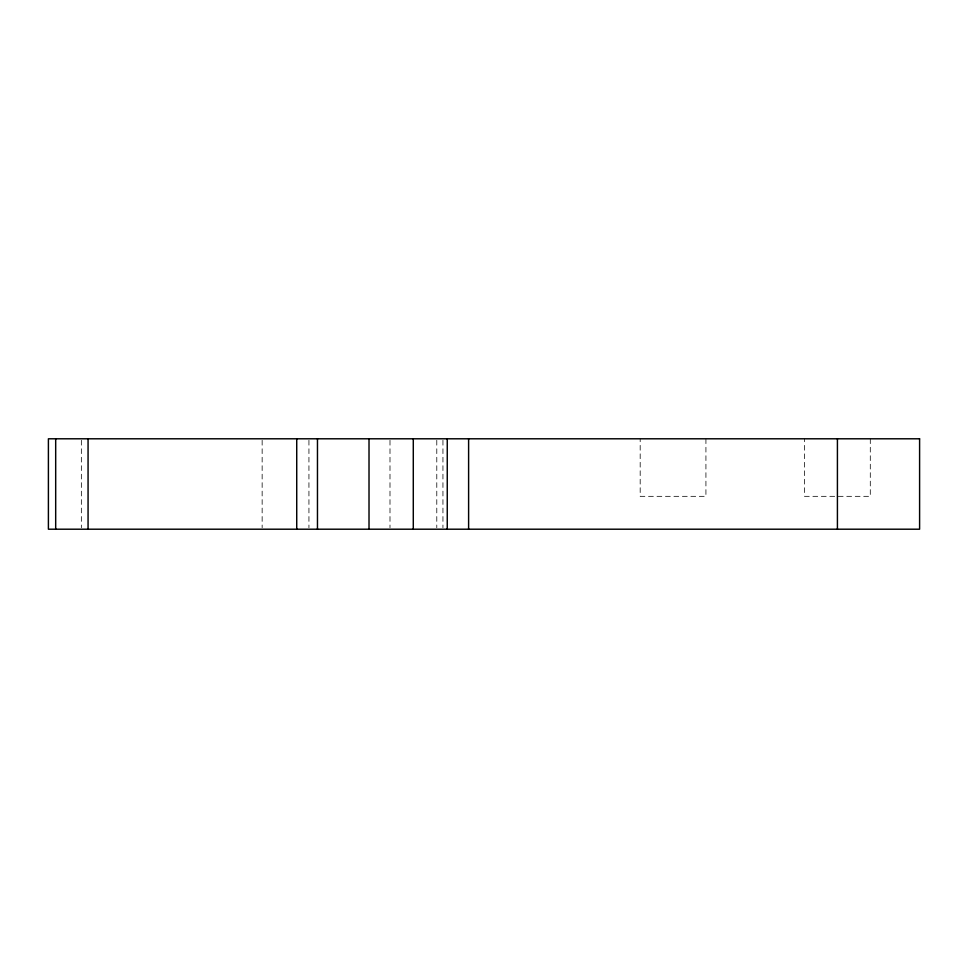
<?xml version="1.0" encoding="UTF-8"?>
<svg xmlns="http://www.w3.org/2000/svg" width="968" height="968" viewBox="0 0 968 968"><rect width="100%" height="100%" fill="white"/><g stroke="black" fill="none" stroke-linecap="round" stroke-linejoin="round"><path stroke-width="0.73" stroke-dasharray="4.84 3.63" d="M870.293 438.794L870.293 496.33L804.541 496.33L804.541 438.794M705.926 438.794L705.926 496.33L640.187 496.33L640.187 438.794M442.945 440.307L442.945 527.693M436.786 440.307L436.786 527.693M389.995 440.307L389.995 527.693M308.937 440.307L308.937 527.693M262.147 440.307L262.147 527.693M81.348 440.307L81.348 527.693"/><path stroke-width="1.45" d="M837.417 438.794L837.417 529.206M468.609 438.794L468.609 529.206M447.252 438.794L447.252 529.206M413.288 438.794L413.288 529.206M369.014 438.794L369.014 529.206M317.468 438.794L317.468 529.206M296.728 438.794L296.728 529.206M88.064 438.794L88.064 529.206M55.684 438.794L55.684 529.206M919.6 438.794L48.4 438.794L48.4 529.206L919.6 529.206L919.6 438.794"/></g></svg>
